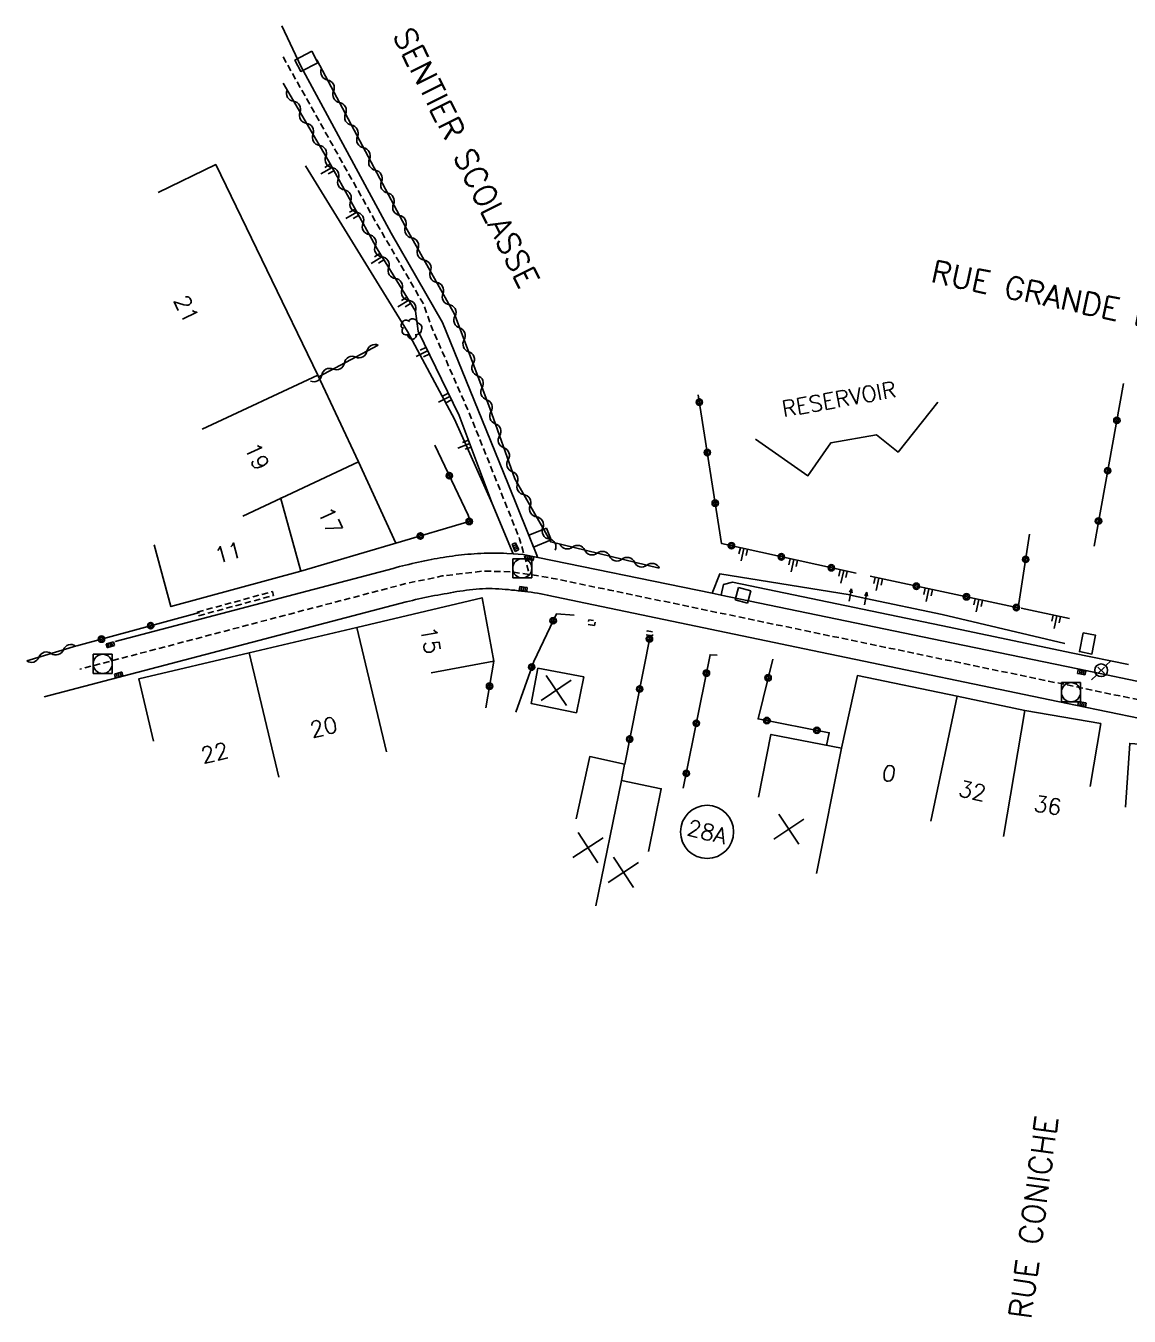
# Model space of a CAD drawing. Header units: millimetres. Extents: x 150037 to 150985, y 153000 to 154000.
# Drawn here: x 150049.2 to 150135.6, y 153547.7 to 153648.7 of the extents above; entities that cross this region are included whole.
import ezdxf
from ezdxf.enums import TextEntityAlignment as Align

# ---------------------------------------------------------------- set-up
doc = ezdxf.new("R2010")
doc.units = ezdxf.units.MM
doc.linetypes.add('DASHED', pattern=[0.75, 0.5, -0.25])
doc.layers.get('0').update_dxf_attribs({"linetype": 'CONTINUOUS'})
for name, color, linetype in [('W0001', 6, 'DASHED'), ('W0008', 7, 'CONTINUOUS'), ('W0100', 7, 'CONTINUOUS'), ('W0105', 7, 'CONTINUOUS'), ('W0112', 1, 'DASHED'), ('W0211', 2, 'CONTINUOUS'), ('W0300', 7, 'CONTINUOUS'), ('W0310', 3, 'CONTINUOUS'), ('W0322', 7, 'CONTINUOUS'), ('W0400', 7, 'CONTINUOUS'), ('W0420', 7, 'CONTINUOUS'), ('W0454', 7, 'CONTINUOUS'), ('W0984', 7, 'CONTINUOUS'), ('W0989', 7, 'CONTINUOUS'), ('W0991', 7, 'CONTINUOUS'), ('W1102', 7, 'CONTINUOUS'), ('W1471', 7, 'CONTINUOUS')]:
    doc.layers.add(name, color=color, linetype=linetype)
doc.styles.get("Standard").update_dxf_attribs({"font": 'romans.shx', "width": 0.85})

# ---------------------------------------------------------------- blocks, each defined once
blk = doc.blocks.new('T400')
for p, q in [((-0.15, 0.3), (0.15, 0.3)), ((-0.15, -0.25), (-0.15, 0.3)), ((-0.15, 0.15), (0.15, 0.15)), ((-0.15, 0), (0.15, 0)), ((0.15, 0.3), (0.15, -0.25)), ((-0.15, -0.15), (0.15, -0.15)), ((-0.15, -0.25), (-0.15, -0.3)), ((-0.15, -0.3), (0.15, -0.3)), ((0.15, -0.3), (0.15, -0.25))]:
    blk.add_line(p, q)
blk = doc.blocks.new('T420')
for p, q in [((0.75, 0.75), (-0.75, 0.75)), ((-0.75, 0.75), (-0.75, -0.75)), ((0.75, 0.75), (0.75, -0.75)), ((0.75, -0.75), (-0.75, -0.75))]:
    blk.add_line(p, q)
blk.add_ellipse((0, 0), major_axis=(-0.53, 0.53), ratio=1, start_param=3.926991, end_param=10.210176)
blk = doc.blocks.new('T454')
for p, q in [((-0.25, 0.25), (0.25, -0.25)), ((-0.25, -0.25), (0.25, 0.25)), ((0.75, 0.75), (0.375, 0.375)), ((-0.375, -0.375), (-0.75, -0.75))]:
    blk.add_line(p, q)
blk.add_ellipse((0, 0), major_axis=(0.354, 0.354), ratio=1, start_param=5.497787143782138, end_param=11.78097245096172)
blk = doc.blocks.new('t105o')
for p, q in [((-0.5, 0), (0.5, 0)), ((0.5, 0), (0.2, 0.1)), ((0.5, 0), (0.2, -0.1))]:
    blk.add_line(p, q)
blk = doc.blocks.new('t112o')
at = {"color": 0, "linetype": 'Continuous'}
for p, q in [((-0.5, 0.5), (0.5, 0.5)), ((-0.5, -0.5), (-0.5, 0.5)), ((0.5, 0.5), (0.5, -0.5)), ((0.5, -0.5), (-0.5, -0.5))]:
    blk.add_line(p, q, dxfattribs=at)
blk = doc.blocks.new('T300')
for p, q in [((-0.8, 0.51), (-0.86, 0.34)), ((-0.86, 0.34), (-0.86, 0.17)), ((-0.86, 0.17), (-0.74, 0.06)), ((-0.69, 0.63), (-0.8, 0.51)), ((-0.8, -0.06), (-0.74, 0.06)), ((-0.74, 0.06), (-0.69, 0.11)), ((-0.57, 0.69), (-0.69, 0.63)), ((-0.46, 0.69), (-0.57, 0.69)), ((-0.29, 0.63), (-0.46, 0.69)), ((-0.29, 0.63), (-0.17, 0.74)), ((-0.23, 0.57), (-0.29, 0.63)), ((-0.17, 0.74), (-0.06, 0.8)), ((-0.06, 0.8), (0.06, 0.8)), ((0.06, 0.8), (0.23, 0.74)), ((0.23, 0.74), (0.34, 0.63)), ((0.34, 0.63), (0.4, 0.51)), ((0.46, 0.46), (0.34, 0.46)), ((0.4, 0.51), (0.4, 0.46)), ((0.57, 0.4), (0.46, 0.46)), ((0.57, 0.4), (0.69, 0.29)), ((0.69, 0.29), (0.74, 0.17)), ((0.74, 0.06), (0.69, -0.17)), ((0.74, 0.17), (0.74, 0.06)), ((-0.8, -0.17), (-0.8, -0.06)), ((-0.8, -0.23), (-0.8, -0.17)), ((-0.74, -0.34), (-0.8, -0.23)), ((-0.69, -0.4), (-0.74, -0.34)), ((-0.51, -0.46), (-0.69, -0.4)), ((-0.4, -0.46), (-0.51, -0.46)), ((-0.4, -0.46), (-0.34, -0.46)), ((-0.34, -0.46), (-0.34, -0.4)), ((-0.34, -0.51), (-0.34, -0.46)), ((-0.29, -0.63), (-0.34, -0.51)), ((-0.17, -0.74), (-0.29, -0.63)), ((-0.06, -0.8), (-0.17, -0.74)), ((0.06, -0.8), (-0.06, -0.8)), ((0.17, -0.74), (0.06, -0.8)), ((0.23, -0.69), (0.17, -0.74)), ((0.29, -0.46), (0.23, -0.46)), ((0.29, -0.63), (0.23, -0.69)), ((0.46, -0.4), (0.29, -0.46)), ((0.34, -0.51), (0.29, -0.63)), ((0.34, -0.51), (0.34, -0.46)), ((0.57, -0.34), (0.46, -0.4)), ((0.63, -0.29), (0.57, -0.34)), ((0.69, -0.17), (0.63, -0.29))]:
    blk.add_line(p, q)
blk = doc.blocks.new('t322o')
at = {"color": 0, "linetype": 'Continuous'}
for radius in [0.25, 0.15]:
    blk.add_circle((0, 0), radius, dxfattribs=at)
blk = doc.blocks.new('t310o')
at = {"color": 0, "linetype": 'Continuous'}
for centre, start, end in [((-0.5, 0.38), 216.8699, 323.1304), ((0.5, -0.37), 36.8699, 143.1303)]:
    blk.add_arc(centre, 0.625, start, end, dxfattribs=at)
blk = doc.blocks.new('t991o')
at = {"color": 0, "linetype": 'Continuous'}
for p, q in [((-1, 1), (1, -1)), ((-1, -1), (1, 1))]:
    blk.add_line(p, q, dxfattribs=at)
blk = doc.blocks.new('t211o')
at = {"color": 0, "linetype": 'Continuous'}
for p, q in [((-0.29, 0.5), (-0.29, 0)), ((0, 1), (0, 0)), ((0.29, 0.5), (0.29, 0))]:
    blk.add_line(p, q, dxfattribs=at)
blk = doc.blocks.new('T1471')
at = {"color": 0, "linetype": 'Continuous', "flags": 128}
blk.add_lwpolyline([(-0.75, -0.5), (-0.75, 0.5), (0.75, 0.5), (0.75, -0.5), (-0.75, -0.5)], dxfattribs=at)

msp = doc.modelspace()

# ---------------------------------------------------------------- linework, layer by layer
at = {"layer": 'W0001', "flags": 128}
for points in [[(150069.32, 153646.23), (150076.17, 153633.99), (150080.3, 153626.89), (150080.99, 153624.95), (150083.92, 153618.27), (150087.83, 153608.51), (150088.61, 153605.71)], [(150172.84, 153593.66), (150169.76, 153594.09), (150165.09, 153595.29), (150160.67, 153595.34), (150151.11, 153595.05), (150145.15, 153595.05), (150140.2, 153595.29), (150136.25, 153595.91), (150131.67, 153596.86), (150113.56, 153600.61), (150094.91, 153604.48), (150089.91, 153605.51), (150087.16, 153605.92), (150084.93, 153605.97), (150081.78, 153605.59), (150078.96, 153605), (150068.23, 153602.19), (150053.39, 153598.29)]]:
    msp.add_lwpolyline(points, dxfattribs=at)
at = {"layer": 'W0008', "flags": 128}
for points in [[(150089.23, 153607.08), (150086.92, 153612.85), (150084.59, 153618.58), (150081.8, 153625.42), (150077.78, 153632.42), (150070.73, 153645.43), (150069.22, 153648.65)], [(150087.33, 153607.32), (150085.69, 153611.27)], [(150056.17, 153600.46), (150077.93, 153606.18), (150078.17, 153606.25), (150078.42, 153606.32), (150078.67, 153606.38), (150078.91, 153606.44), (150079.16, 153606.5), (150079.41, 153606.56), (150079.66, 153606.62), (150079.91, 153606.67), (150080.16, 153606.72), (150080.41, 153606.78), (150080.66, 153606.83), (150080.91, 153606.87), (150081.15, 153606.92), (150081.38, 153606.96), (150081.62, 153607), (150081.86, 153607.04), (150082.1, 153607.08), (150082.33, 153607.12), (150082.57, 153607.15), (150082.81, 153607.19), (150083.05, 153607.22), (150083.29, 153607.24), (150083.53, 153607.27), (150083.77, 153607.29), (150084.03, 153607.31), (150084.28, 153607.33), (150084.54, 153607.34), (150084.79, 153607.36), (150085.05, 153607.37), (150085.3, 153607.37), (150085.56, 153607.38), (150085.81, 153607.38), (150086.07, 153607.38), (150086.33, 153607.38), (150086.58, 153607.37), (150086.84, 153607.36), (150087.33, 153607.32), (150088.11, 153607.28), (150102.92, 153604.25), (150103.62, 153604.1), (150120.89, 153600.52), (150131.54, 153598.32), (150137.77, 153597.03)], [(150135.52, 153598.66), (150131.16, 153599.54), (150120.84, 153601.71), (150104.49, 153605.1), (150103.79, 153604.91), (150103.61, 153604.11)], [(150136.43, 153594.43), (150131.37, 153595.49), (150110.77, 153599.75), (150090, 153604.1), (150089.75, 153604.15), (150089.5, 153604.2), (150089.24, 153604.24), (150088.99, 153604.28), (150088.73, 153604.32), (150088.48, 153604.35), (150088.23, 153604.38), (150087.97, 153604.41), (150087.72, 153604.44), (150087.47, 153604.47), (150087.21, 153604.49), (150086.96, 153604.52), (150086.71, 153604.54), (150086.46, 153604.56), (150086.2, 153604.58), (150085.95, 153604.59), (150085.69, 153604.6), (150085.44, 153604.6), (150085.19, 153604.6), (150084.93, 153604.59), (150084.68, 153604.58), (150084.42, 153604.56), (150084.17, 153604.54), (150083.92, 153604.51), (150083.67, 153604.48), (150083.41, 153604.44), (150083.16, 153604.41), (150082.91, 153604.37), (150082.66, 153604.32), (150082.41, 153604.28), (150082.16, 153604.23), (150081.92, 153604.19), (150081.67, 153604.14), (150081.42, 153604.09), (150081.17, 153604.05), (150080.92, 153604), (150080.67, 153603.95), (150080.42, 153603.9), (150080.18, 153603.85), (150079.93, 153603.8), (150079.69, 153603.74), (150079.44, 153603.68), (150079.2, 153603.62), (150078.95, 153603.56), (150056.86, 153597.78), (150050.6, 153596.13)]]:
    msp.add_lwpolyline(points, dxfattribs=at)
at = {"layer": 'W0100', "flags": 128}
for points in [[(150059.54, 153635.61), (150064.04, 153637.79), (150072.03, 153621.31), (150075.21, 153614.53), (150078.14, 153608.15), (150070.69, 153605.97), (150060.53, 153603.19), (150059.21, 153608.02)], [(150106.3, 153616.29), (150110.41, 153613.44), (150112.19, 153616.01), (150115.78, 153616.65), (150117.47, 153615.29), (150120.59, 153619.2)], [(150059.17, 153592.67), (150058.02, 153597.54), (150066.67, 153599.58), (150075.09, 153601.56), (150084.9, 153603.89), (150085.82, 153598.93), (150080.9, 153598.02)], [(150114.93, 153603.83), (150113.73, 153604.1)], [(150106.55, 153588.28), (150107.51, 153593.19), (150113.03, 153592.1), (150114.28, 153597.8), (150122.09, 153596.18), (150127.4, 153595.05), (150133.34, 153594.04), (150132.5, 153589.11)], [(150149.5, 153592.77), (150149.4, 153591.55), (150143.1, 153591.97), (150135.61, 153592.49), (150135.27, 153587.5)], [(150092.25, 153586.58), (150093.32, 153591.46), (150096.05, 153590.86), (150095.8, 153589.57), (150098.93, 153588.93), (150097.93, 153584.03)]]:
    msp.add_lwpolyline(points, dxfattribs=at)
msp.add_lwpolyline([(150092.86, 153597.7), (150092.28, 153594.88), (150088.75, 153595.6), (150089.27, 153598.37)], close=True, dxfattribs=at)
at = {"layer": 'W0112', "flags": 128}
for points in [[(150062.59, 153602.76), (150068.49, 153604.37), (150068.56, 153604.07), (150062.67, 153602.47)], [(150093.7, 153601.72), (150093.19, 153601.8), (150093.25, 153602.16), (150093.76, 153602.07)], [(150098.23, 153600.9), (150097.75, 153600.98), (150097.81, 153601.3), (150098.28, 153601.22)]]:
    msp.add_lwpolyline(points, close=True, dxfattribs=at)
at = {"layer": 'W0211', "flags": 128}
for points in [[(150085.68, 153611.26), (150082.73, 153617.86), (150079.05, 153624.73), (150071.07, 153637.68)], [(150085.69, 153611.26), (150083.11, 153618.16), (150079.88, 153624.75), (150079.67, 153626.33)], [(150113.72, 153604.11), (150103.5, 153605.75), (150102.92, 153604.25)], [(150130.53, 153600.3), (150120.92, 153602.57), (150114.93, 153603.82)], [(150130.88, 153602.27), (150127.11, 153603.06)]]:
    msp.add_lwpolyline(points, dxfattribs=at)
at = {"layer": 'W0310', "flags": 128}
for points in [[(150098.77, 153606.21), (150090.27, 153608.26), (150087.47, 153613.19), (150085.5, 153618.73), (150082.74, 153626.09), (150078.9, 153632.92), (150071.96, 153645.99)], [(150079.68, 153626.32), (150076.67, 153631.2), (150072.87, 153638.08), (150069.32, 153644.16)], [(150076.76, 153623.66), (150072.09, 153621.19)], [(150049.24, 153598.95), (150053.15, 153600.12)]]:
    msp.add_lwpolyline(points, dxfattribs=at)
at = {"layer": 'W0322', "flags": 128}
for points in [[(150132.81, 153607.93), (150135.12, 153620.66)], [(150114.19, 153605.8), (150103.65, 153608.13), (150101.82, 153619.76)], [(150078.14, 153608.15), (150083.97, 153609.88), (150083.81, 153610.34), (150081.2, 153615.82)], [(150127.76, 153608.87), (150126.88, 153603.09), (150115.27, 153605.57)], [(150053.16, 153600.12), (150062.77, 153602.74)], [(150092.11, 153602.51), (150090.73, 153602.64), (150088.94, 153598.89), (150087.53, 153594.93)], [(150096.06, 153590.86), (150098.02, 153600.75)], [(150085.82, 153598.93), (150085.2, 153595.27)], [(150103.29, 153599.38), (150102.75, 153599.42), (150100.65, 153588.98)], [(150111.86, 153592.33), (150112.08, 153593.32), (150106.51, 153594.4), (150107.65, 153599.09)]]:
    msp.add_lwpolyline(points, dxfattribs=at)
at = {"layer": 'W1102', "flags": 128}
for points in [[(150072.03, 153621.31), (150062.98, 153617.07)], [(150075.21, 153614.53), (150066.16, 153610.28)], [(150070.69, 153605.97), (150069.11, 153611.72)], [(150075.09, 153601.56), (150077.4, 153591.83)], [(150066.67, 153599.58), (150068.97, 153589.85)], [(150122.09, 153596.18), (150120.02, 153586.4)], [(150127.4, 153595.05), (150125.72, 153585.19)], [(150113.03, 153592.1), (150111.09, 153582.29)], [(150095.8, 153589.57), (150093.79, 153579.77)]]:
    msp.add_lwpolyline(points, dxfattribs=at)
at = {"layer": 'W1102'}
msp.add_lwpolyline([(150102.51, 153587.64, 1), (150102.51, 153583.48, 1)], format="xyb", close=True, dxfattribs=at)

# ---------------------------------------------------------------- block references
at = {"layer": 'W0105'}
for p, rotation in [((150113.73, 153604.1), 78.28177660511497), ((150114.93, 153603.83), 79.06619004160473)]:
    msp.add_blockref('t105o', p, dxfattribs=dict(at, rotation=rotation))
at = {"layer": 'W0112', "rotation": 255.0222695576984}
msp.add_blockref('t112o', (150105.32, 153604.08), dxfattribs=at)
at = {"layer": 'W0211'}
for p, rotation in [((150073.15, 153637.56), 118.9315512433666), ((150075.09, 153634.06), 118.9315512433666), ((150077.05, 153630.58), 121.6364016643644), ((150079.15, 153627.17), 121.6364016643644), ((150080.63, 153623.22), 116.0848961306781), ((150082.38, 153619.63), 116.0848961306781), ((150083.93, 153615.95), 110.5235888728344), ((150105.4, 153607.74), 167.5266596125215), ((150109.31, 153606.88), 167.5266596125215), ((150113.21, 153606.01), 167.5266596125215), ((150115.97, 153605.42), 167.9449660906812), ((150119.88, 153604.58), 167.9449660906812), ((150123.79, 153603.75), 167.9449660906812), ((150129.9, 153602.47), 168.1274801866967)]:
    msp.add_blockref('t211o', p, dxfattribs=dict(at, rotation=rotation))
at = {"layer": 'W0300'}
msp.add_blockref('T300', (150079.43, 153624.92), dxfattribs=at)
at = {"layer": 'W0310'}
for p, rotation in [((150072.8, 153644.41), 117.9718460568931), ((150070.14, 153642.75), 120.2669704091423), ((150073.74, 153642.65), 117.9718460568931), ((150071.15, 153641.02), 120.2669704091423), ((150074.67, 153640.88), 117.9718460568931), ((150072.16, 153639.3), 120.2669704091423), ((150075.61, 153639.11), 117.9718460568931), ((150073.15, 153637.56), 118.9315512433666), ((150076.55, 153637.35), 117.9718460568931), ((150074.12, 153635.81), 118.9315512433666), ((150077.49, 153635.58), 117.9718460568931), ((150075.09, 153634.06), 118.9315512433666), ((150078.43, 153633.82), 117.9718460568931), ((150076.06, 153632.31), 118.9315512433666), ((150079.39, 153632.06), 119.3282168024946), ((150077.05, 153630.58), 121.6364016643644), ((150080.36, 153630.32), 119.3282168024946), ((150078.1, 153628.88), 121.6364016643644), ((150081.34, 153628.57), 119.3282168024946), ((150079.15, 153627.17), 121.6364016643644), ((150082.32, 153626.83), 119.3282168024946), ((150083.14, 153625.01), 110.5628275645605), ((150075.88, 153623.19), 207.8250527292393), ((150083.85, 153623.14), 110.5628275645605), ((150074.11, 153622.26), 207.8250527292393), ((150072.34, 153621.32), 207.8250527292393), ((150084.55, 153621.27), 110.5628275645605), ((150085.25, 153619.39), 110.5628275645605), ((150085.93, 153617.51), 109.5674719137797), ((150086.6, 153615.63), 109.5674719137797), ((150087.27, 153613.75), 109.5674719137797), ((150088.17, 153611.96), 119.6323700581781), ((150089.16, 153610.22), 119.6323700581781), ((150090.14, 153608.49), 119.6323700581781), ((150091.97, 153607.85), 166.408171368242), ((150093.91, 153607.38), 166.408171368242), ((150095.85, 153606.91), 166.408171368242), ((150097.8, 153606.44), 166.408171368242), ((150050.2, 153599.23), 16.6823017351627), ((150052.11, 153599.81), 16.6823017351627)]:
    msp.add_blockref('t310o', p, dxfattribs=dict(at, rotation=rotation))
at = {"layer": 'W0322'}
for p, rotation in [((150101.91, 153619.2), 98.93091041033095), ((150134.6, 153617.77), 79.67623522495673), ((150102.53, 153615.25), 98.93091041033095), ((150082.33, 153613.44), 115.5010169027404), ((150133.88, 153613.83), 79.67623522495673), ((150103.15, 153611.29), 98.93091041033095), ((150083.89, 153609.86), 16.48390539857597), ((150133.16, 153609.89), 79.67623522495673), ((150080.06, 153608.72), 16.48390539857597), ((150104.42, 153607.96), 167.5266596125215), ((150108.33, 153607.09), 167.5266596125215), ((150127.46, 153606.89), 261.3868981939378), ((150112.24, 153606.23), 167.5266596125215), ((150118.9, 153604.79), 167.9449660906812), ((150122.82, 153603.96), 167.9449660906812), ((150126.73, 153603.12), 167.9449660906812), ((150058.95, 153601.7), 15.23940776495788), ((150090.46, 153602.09), 244.4789452147637), ((150055.09, 153600.65), 15.23940776495788), ((150098, 153600.66), 78.76611292691858), ((150088.78, 153598.46), 250.4203934419364), ((150102.46, 153597.99), 258.6529798427999), ((150107.29, 153597.62), 76.36407069758508), ((150085.48, 153596.96), 260.4054420876253), ((150097.23, 153596.74), 78.76611292691858), ((150107.19, 153594.27), 169.0486526085518), ((150101.67, 153594.06), 258.6529798427999), ((150111.11, 153593.51), 169.0486526085518), ((150096.45, 153592.82), 78.76611292691858), ((150100.89, 153590.14), 258.6529798427999)]:
    msp.add_blockref('t322o', p, dxfattribs=dict(at, rotation=rotation))
at = {"layer": 'W0400'}
for p, rotation in [((150087.5, 153607.85), 22.58368073300619), ((150088.62, 153607), 258.427269550445), ((150088.12, 153604.58), 83.3749334417681), ((150055.78, 153600.21), 285.4377937419749), ((150056.44, 153597.84), 104.7515525602007), ((150131.84, 153598.05), 258.3201186628779), ((150131.87, 153595.56), 78.08094566719839)]:
    msp.add_blockref('T400', p, dxfattribs=dict(at, rotation=rotation))
at = {"layer": 'W0420'}
for p in [(150088.04, 153606.19), (150055.19, 153598.71), (150131.01, 153596.49)]:
    msp.add_blockref('T420', p, dxfattribs=at)
at = {"layer": 'W0454'}
msp.add_blockref('T454', (150133.37, 153598.21), dxfattribs=at)
at = {"layer": 'W0991'}
for p, rotation in [((150090.7, 153596.63), 349.3797929664363), ((150108.92, 153585.78), 348.8465020004444), ((150093.19, 153584.32), 347.6473182132128), ((150095.96, 153582.39), 348.4369807538971)]:
    msp.add_blockref('t991o', p, dxfattribs=dict(at, rotation=rotation))
at = {"layer": 'W1471'}
for p, rotation in [((150071.13, 153645.87), 207.1500947051165), ((150089.43, 153608.6), 201.7698562640573), ((150132.3, 153600.31), 258.5580740608003)]:
    msp.add_blockref('T1471', p, dxfattribs=dict(at, rotation=rotation))

# ---------------------------------------------------------------- texts
at = {"layer": 'W0984'}
msp.add_text('RESERVOIR', height=1.25, rotation=10.0719, dxfattribs=at).set_placement((150112.84, 153619.43), align=Align.MIDDLE)
at = {"layer": 'W0989'}
for s, rotation, p in [('SENTIER SCOLASSE', 296.5858, (150083.66, 153638.33)), ('RUE GRANDE DES CHAMPS', 348.2574, (150135.47, 153626.28)), ('RUE CONICHE', 82.4044, (150128.06, 153555.39))]:
    msp.add_text(s, height=1.75, rotation=rotation, dxfattribs=at).set_placement(p, align=Align.MIDDLE)
at = {"layer": 'W0991'}
for s, rotation, p in [('21', 295.8664, (150061.74, 153626.49)), ('19', 295.1079, (150067.28, 153614.95)), ('17', 294.7076, (150073.02, 153609.92)), ('11', 15.3138, (150065.02, 153607.42)), ('15', 280.4574, (150080.86, 153600.56)), ('20', 13.2518, (150072.49, 153593.76)), ('22', 13.2626, (150063.95, 153591.75)), ('0', 348.2657, (150116.76, 153590.14)), ('32', 348.0017, (150123.29, 153588.77)), ('36', 350.3301, (150129.19, 153587.64)), ('28A', 345.9759, (150102.51, 153585.56))]:
    msp.add_text(s, height=1.25, rotation=rotation, dxfattribs=at).set_placement(p, align=Align.MIDDLE)

doc.saveas('drawing.dxf')
